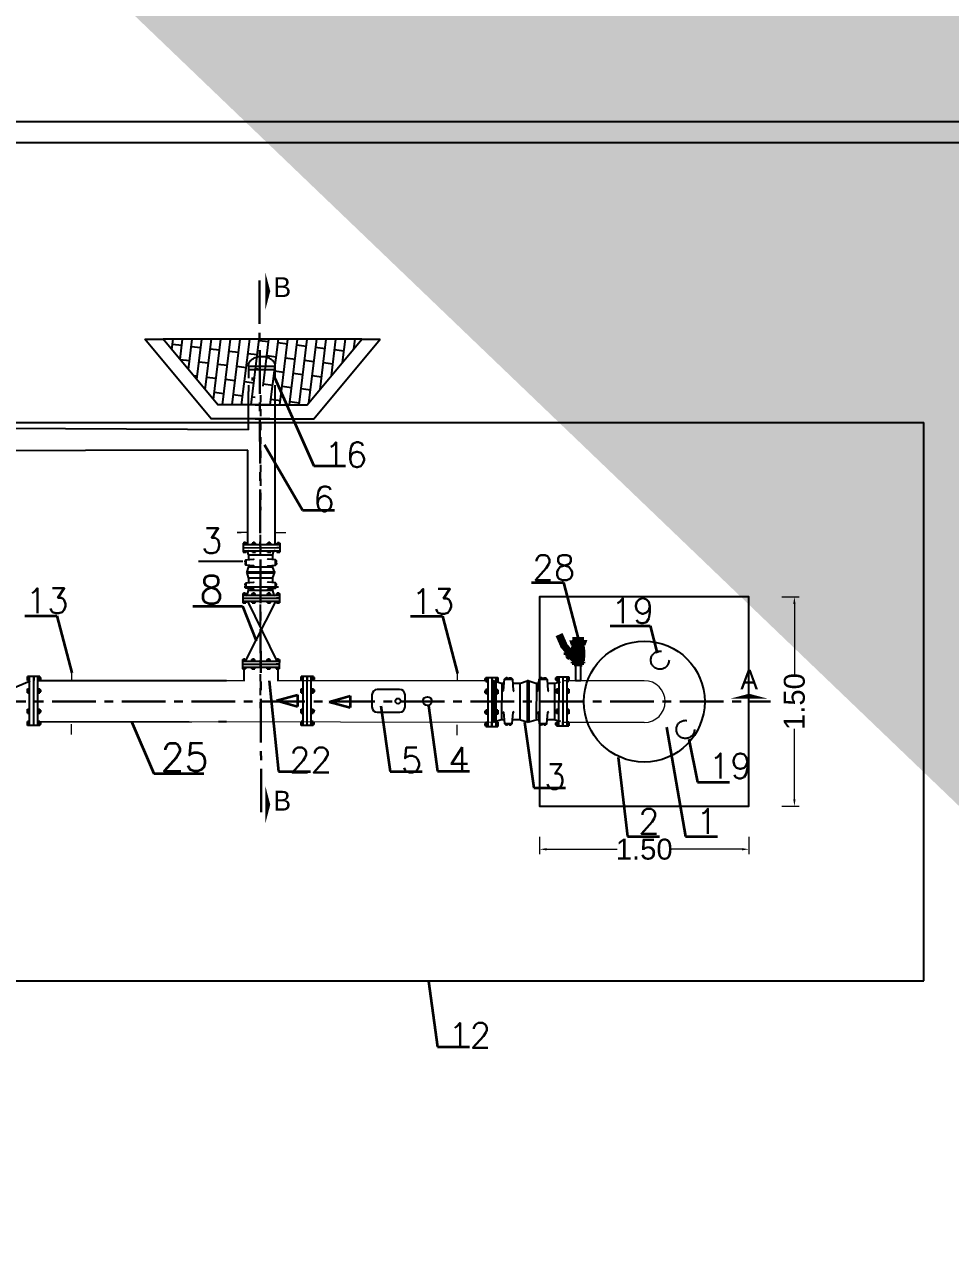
# Model space of a CAD drawing. Header units: inches. Extents: x 191440 to 383551, y 141400 to 284946.
# Drawn here: x 191701.51 to 191714.78, y 141596.54 to 141614.04 of the extents above; entities that cross this region are included whole.
import ezdxf

# ---------------------------------------------------------------- set-up
doc = ezdxf.new("R2010")
doc.units = ezdxf.units.IN
doc.header["$MEASUREMENT"] = 0
doc.header["$PDMODE"] = 3
doc.header["$PDSIZE"] = 0.1
for name, pattern in [('AUSGEZOGEN', [0]), ('CENTER', [2, 1.25, -0.25, 0.25, -0.25]), ('DASHDOT', [1, 0.5, -0.25, 0, -0.25]), ('DGN Style 3', [426.72, 304.8, -121.92]), ('HIDDEN', [9.525, 6.35, -3.175]), ('HIDDEN2', [0.1875, 0.125, -0.0625]), ('PHANTOM2', [31.75, 15.875, -3.175, 3.175, -3.175, 3.175, -3.175])]:
    doc.linetypes.add(name, pattern=pattern)
for name, color, linetype in [('0-25', 7, 'Continuous'), ('ARMATURE', 2, 'Continuous'), ('CONC', 5, 'Continuous'), ('HATCH', 40, 'Continuous'), ('PIPE', 7, 'AUSGEZOGEN'), ('Sanitary', 6, 'Continuous'), ('VP', 7, 'Continuous'), ('WALL', 7, 'Continuous')]:
    doc.layers.add(name, color=color, linetype=linetype)
for name, color, linetype, lineweight in [('P', 250, 'Continuous', 100), ('P-TW', 5, 'Continuous', 35), ('PIPING', 40, 'Continuous', 30), ('WB-SJ3-M-SECTA - P-TW', 7, 'Continuous', 35)]:
    doc.layers.add(name, color=color, linetype=linetype, lineweight=lineweight)
doc.styles.add('Arial', font='arial.ttf')
doc.styles.add('ROMANS', font='romans', dxfattribs={"height": 1})
doc.styles.add('SHAHER', font='simpfxo.ttf', dxfattribs={"height": 3.175})
doc.styles.get("Standard").update_dxf_attribs({"font": 'txt.shx', "height": 0.2})
doc.dimstyles.new('osama', dxfattribs={"dimtxt": 50, "dimasz": 45, "dimexe": 0.18, "dimexo": 0.0625, "dimgap": 0.2, "dimtad": 0, "dimdec": 0, "dimzin": 0, "dimdsep": 46, "dimtxsty": 'ROMANS', "dimcen": 0, "dimse1": 1, "dimse2": 1, "dimclrd": 3, "dimclre": 3, "dimclrt": 5, "dimadec": 0, "dimazin": 0, "dimtfac": 0.6, "dimtdec": 0, "dimtmove": 2, "dimatfit": 3, "dimfxl": 1, "dimtolj": 1, "dimtzin": 0, "dimarcsym": 0})
doc.dimstyles.new('OSAMA pump', dxfattribs={"dimtxt": 0.08, "dimasz": 0.1, "dimexe": 0.0685, "dimexo": 0.0195, "dimgap": 0.0145, "dimtad": 0, "dimlfac": 0.5, "dimzin": 0, "dimdsep": 46, "dimtxsty": 'Arial', "dimcen": 0, "dimclrd": 8, "dimclre": 8, "dimclrt": 11, "dimazin": 0, "dimtfac": 1, "dimtofl": 0, "dimtmove": 0, "dimatfit": 3, "dimfxl": 1, "dimtolj": 1, "dimtzin": 0, "dimlwd": 20, "dimlwe": 20, "dimarcsym": 0})

# ---------------------------------------------------------------- blocks, each defined once
blk = doc.blocks.new('FLANGE')
h = blk.add_hatch(color=256)
h.dxf.hatch_style = 1
h.paths.add_polyline_path([(2834.8568, 2262.3253), (2834.8643, 2262.3253), (2834.8643, 2262.3178), (2834.8568, 2262.3178)])
h.paths.add_polyline_path([(2834.8568, 2262.2728), (2834.8568, 2262.2803), (2834.8643, 2262.2803), (2834.8643, 2262.2728)])
h.paths.add_polyline_path([(2834.8568, 2262.3928), (2834.8568, 2262.4003), (2834.8643, 2262.4003), (2834.8643, 2262.3928)])
h.paths.add_polyline_path([(2834.8568, 2262.4378), (2834.8568, 2262.4453), (2834.8643, 2262.4453), (2834.8643, 2262.4378)])
h = blk.add_hatch(color=256)
h.dxf.hatch_style = 1
h.paths.add_polyline_path([(2834.8943, 2262.2691), (2834.8943, 2262.2728), (2834.9018, 2262.2728), (2834.9018, 2262.2691)])
h.paths.add_polyline_path([(2834.8943, 2262.2803), (2834.8943, 2262.2841), (2834.9018, 2262.2841), (2834.9018, 2262.2803)])
h.paths.add_polyline_path([(2834.8943, 2262.3141), (2834.8943, 2262.3178), (2834.9018, 2262.3178), (2834.9018, 2262.3141)])
h.paths.add_polyline_path([(2834.9018, 2262.3291), (2834.9018, 2262.3253), (2834.8943, 2262.3253), (2834.8943, 2262.3291)])
h.paths.add_polyline_path([(2834.9018, 2262.3928), (2834.9018, 2262.3891), (2834.8943, 2262.3891), (2834.8943, 2262.3928)])
h.paths.add_polyline_path([(2834.8943, 2262.4003), (2834.8943, 2262.4041), (2834.9018, 2262.4041), (2834.9018, 2262.4003)])
h.paths.add_polyline_path([(2834.9018, 2262.4378), (2834.9018, 2262.4341), (2834.8943, 2262.4341), (2834.8943, 2262.4378)])
h.paths.add_polyline_path([(2834.9018, 2262.4491), (2834.9018, 2262.4453), (2834.8943, 2262.4453), (2834.8943, 2262.4491)])
for p, q in [((2834.8531, 2262.4453), (2834.8531, 2262.4378)), ((2834.8531, 2262.4453), (2834.8643, 2262.4453)), ((2834.8531, 2262.4378), (2834.8643, 2262.4378)), ((2834.8568, 2262.4491), (2834.8568, 2262.4341)), ((2834.8568, 2262.4491), (2834.8643, 2262.4491)), ((2834.8568, 2262.4341), (2834.8643, 2262.4341)), ((2834.8643, 2262.4491), (2834.8643, 2262.2691)), ((2834.8643, 2262.4491), (2834.8793, 2262.4491)), ((2834.8793, 2262.4491), (2834.8793, 2262.2691)), ((2834.8793, 2262.4491), (2834.8793, 2262.2691)), ((2834.8793, 2262.4491), (2834.8943, 2262.4491)), ((2834.8943, 2262.4491), (2834.8943, 2262.2691)), ((2834.8943, 2262.4491), (2834.9018, 2262.4491)), ((2834.8943, 2262.4453), (2834.9018, 2262.4453)), ((2834.8943, 2262.4378), (2834.9018, 2262.4378)), ((2834.8943, 2262.4341), (2834.9018, 2262.4341)), ((2834.9018, 2262.4491), (2834.9018, 2262.4341)), ((2834.8531, 2262.4003), (2834.8531, 2262.3928)), ((2834.8643, 2262.4003), (2834.8531, 2262.4003)), ((2834.8643, 2262.3928), (2834.8531, 2262.3928)), ((2834.8568, 2262.4041), (2834.8568, 2262.3891)), ((2834.8643, 2262.4041), (2834.8568, 2262.4041)), ((2834.8643, 2262.3891), (2834.8568, 2262.3891)), ((2834.9018, 2262.4041), (2834.8943, 2262.4041)), ((2834.9018, 2262.4003), (2834.8943, 2262.4003)), ((2834.9018, 2262.3928), (2834.8943, 2262.3928)), ((2834.9018, 2262.3891), (2834.8943, 2262.3891)), ((2834.9018, 2262.4041), (2834.9018, 2262.3891)), ((2834.8531, 2262.3253), (2834.8531, 2262.3178)), ((2834.8643, 2262.3253), (2834.8531, 2262.3253)), ((2834.8643, 2262.3178), (2834.8531, 2262.3178)), ((2834.8568, 2262.3291), (2834.8568, 2262.3141)), ((2834.8643, 2262.3291), (2834.8568, 2262.3291)), ((2834.8643, 2262.3141), (2834.8568, 2262.3141)), ((2834.9018, 2262.3291), (2834.8943, 2262.3291)), ((2834.9018, 2262.3253), (2834.8943, 2262.3253)), ((2834.9018, 2262.3178), (2834.8943, 2262.3178)), ((2834.9018, 2262.3141), (2834.8943, 2262.3141)), ((2834.9018, 2262.3291), (2834.9018, 2262.3141)), ((2834.8531, 2262.2803), (2834.8531, 2262.2728)), ((2834.8531, 2262.2803), (2834.8643, 2262.2803)), ((2834.8531, 2262.2728), (2834.8643, 2262.2728)), ((2834.8568, 2262.2841), (2834.8568, 2262.2691)), ((2834.8568, 2262.2841), (2834.8643, 2262.2841)), ((2834.8568, 2262.2691), (2834.8643, 2262.2691)), ((2834.8643, 2262.2691), (2834.8793, 2262.2691)), ((2834.8793, 2262.2691), (2834.8793, 2262.2841)), ((2834.8793, 2262.2691), (2834.8943, 2262.2691)), ((2834.8943, 2262.2841), (2834.9018, 2262.2841)), ((2834.8943, 2262.2803), (2834.9018, 2262.2803)), ((2834.8943, 2262.2728), (2834.9018, 2262.2728)), ((2834.8943, 2262.2691), (2834.9018, 2262.2691)), ((2834.9018, 2262.2841), (2834.9018, 2262.2691))]:
    blk.add_line(p, q)
blk = doc.blocks.new('*D24')
at = {"layer": 'Defpoints', "color": 0, "transparency": 16777216}
for p in [(191708.892, 141602.43), (191711.892, 141602.43), (191711.892, 141602.219)]:
    blk.add_point(p, dxfattribs=at)
at = {"layer": 'PIPE', "color": 8, "lineweight": 20, "transparency": 16777216}
for p, q in [((191708.892, 141602.399), (191708.892, 141602.151)), ((191711.892, 141602.399), (191711.892, 141602.151)), ((191708.992, 141602.219), (191710.003, 141602.219)), ((191711.792, 141602.219), (191710.782, 141602.219))]:
    blk.add_line(p, q, dxfattribs=at)
at = {"layer": 'PIPE', "color": 8, "transparency": 16777216}
for points in [[(191708.992, 141602.236), (191708.992, 141602.203), (191708.892, 141602.219)], [(191711.792, 141602.236), (191711.792, 141602.203), (191711.892, 141602.219)]]:
    blk.add_solid(points, dxfattribs=at)
at = {"layer": 'PIPE', "color": 11, "transparency": 16777216, "insert": (191710.392, 141602.219), "char_height": 0.3, "attachment_point": 5, "style": 'Arial'}
blk.add_mtext('\\A1;1.50', dxfattribs=at)
blk = doc.blocks.new('*D25')
at = {"layer": 'Defpoints', "color": 0, "transparency": 16777216}
for p in [(191712.213, 141605.836), (191712.545, 141605.836), (191712.213, 141602.836)]:
    blk.add_point(p, dxfattribs=at)
at = {"layer": 'PIPE', "color": 8, "lineweight": 20, "transparency": 16777216}
for p, q in [((191712.365, 141605.836), (191712.613, 141605.836)), ((191712.545, 141605.736), (191712.545, 141604.725)), ((191712.545, 141602.936), (191712.545, 141603.946)), ((191712.365, 141602.836), (191712.613, 141602.836))]:
    blk.add_line(p, q, dxfattribs=at)
at = {"layer": 'PIPE', "color": 8, "transparency": 16777216}
for points in [[(191712.528, 141605.736), (191712.561, 141605.736), (191712.545, 141605.836)], [(191712.528, 141602.936), (191712.561, 141602.936), (191712.545, 141602.836)]]:
    blk.add_solid(points, dxfattribs=at)
at = {"layer": 'PIPE', "color": 11, "transparency": 16777216, "insert": (191712.545, 141604.336), "char_height": 0.3, "attachment_point": 5, "rotation": 90, "style": 'Arial'}
blk.add_mtext('\\A1;1.50', dxfattribs=at)

msp = doc.modelspace()

# ---------------------------------------------------------------- hatches: boundary and pattern name
at = {"layer": 'HATCH'}
h = msp.add_hatch(dxfattribs=at)
h.set_pattern_fill('AR-BRSTD', color=4, scale=0.002011, angle=443)
h.set_pattern_definition([(83, (192476.68023, 140999.84785), (-0.135228819, 0.016604011), []), (173, (192476.68023, 140999.84785), (-0.160131722, -0.186213865), [0.136244363, -0.136244363])])
edge = h.paths.add_edge_path()
edge.add_line((191705.56149, 141608.58896), (191705.01706, 141608.58896))
edge.add_line((191705.01706, 141608.58896), (191705.01706, 141608.75593))
edge.add_line((191705.01706, 141608.75593), (191705.01706, 141608.78275))
edge.add_ellipse((191704.9165, 141608.78275), major_axis=(0.10056, 0), ratio=0.73333333, start_angle=0, end_angle=180)
edge.add_line((191704.81594, 141608.78275), (191704.81594, 141608.75593))
edge.add_line((191704.81594, 141608.75593), (191704.81594, 141608.58896))
edge.add_line((191704.81594, 141608.58896), (191704.28062, 141608.58896))
edge.add_line((191704.28062, 141608.58896), (191703.49571, 141609.53179))
edge.add_line((191703.49571, 141609.53179), (191706.3464, 141609.53179))
edge.add_line((191706.3464, 141609.53179), (191705.56149, 141608.58896))

# ---------------------------------------------------------------- linework, layer by layer
at = {"linetype": 'DASHDOT', "ltscale": 0.1}
msp.add_line((191704.8905, 141608.72816, -396.768), (191704.88794, 141604.24, -396.768), dxfattribs=at)
at = {"linetype": 'HIDDEN', "ltscale": 0.1}
msp.add_line((191704.00529, 141606.34636, -2644.06195), (191704.67645, 141606.34636, -2644.06195), dxfattribs=at)
at = {"color": 132}
for p, q in [((191704.65589, 141605.98149, -1587.072), (191705.14901, 141605.98104, -1587.072)), ((191704.65589, 141605.98149, -1587.072), (191705.14901, 141605.98104, -1587.072)), ((191708.26677, 141604.65997), (191708.26617, 141604.00248)), ((191708.26677, 141604.65997), (191708.26617, 141604.00248)), ((191709.2832, 141604.66713), (191709.2826, 141604.00964)), ((191709.2832, 141604.66713), (191709.2826, 141604.00964))]:
    msp.add_line(p, q, dxfattribs=at)
for p, q in [((191705.11274, 141605.77789, -1587.072), (191704.6721, 141604.91726, -1587.072)), ((191704.70659, 141605.77679, -1587.072), (191705.12517, 141604.91643, -1587.072)), ((191700.17246, 141604.04641, -3174.144), (191701.59196, 141604.63163, -3174.144))]:
    msp.add_line(p, q)
msp.add_lwpolyline([(191727.69337, 141612.64468), (191670.19337, 141612.64468), (191670.19337, 141573.14468), (191727.69337, 141573.14468), (191727.69337, 141612.64468)])
msp.add_lwpolyline([(191727.39337, 141612.34468), (191670.49337, 141612.34468), (191670.49337, 141573.44468), (191727.39337, 141573.44468)], close=True)
at = {"color": 5}
for points in [[(191704.71816, 141608.22897), (191704.71867, 141608.77891)], [(191704.71954, 141608.22897), (191697.71964, 141608.26785)], [(191704.70956, 141607.94051), (191697.71965, 141607.92594)]]:
    msp.add_lwpolyline(points, dxfattribs=at)
at = {"color": 5, "elevation": -1587.072}
for points in [[(191705.10281, 141606.58579), (191705.10076, 141608.79259)], [(191704.70832, 141606.58615), (191704.70956, 141607.94051)], [(191704.65963, 141604.6305), (191704.6592, 141604.83813)], [(191705.1459, 141604.62773), (191705.14703, 141604.83185)], [(191704.4028, 141604.63411), (191701.69985, 141604.63324)], [(191704.40281, 141604.04512), (191704.28932, 141604.04542)]]:
    msp.add_lwpolyline(points, dxfattribs=at)
at = {"color": 4, "linetype": 'HIDDEN', "ltscale": 0.1, "const_width": 0.02}
for points in [[(191704.70561, 141606.7612), (191704.55302, 141606.75921)], [(191707.71336, 141604.63566), (191707.71562, 141604.78825)], [(191702.17986, 141603.86336), (191702.18212, 141604.01595)]]:
    msp.add_lwpolyline(points, dxfattribs=at)
for points, elevation in [([(191705.25536, 141606.75887), (191705.10277, 141606.75689)], -1587.072), ([(191702.18562, 141604.64446), (191702.18788, 141604.79704)], 1587.072), ([(191707.7076, 141603.85457), (191707.70986, 141604.00716)], -1587.072)]:
    msp.add_lwpolyline(points, dxfattribs=dict(at, elevation=elevation))
msp.add_lwpolyline([(191706.56614, 141604.18276), (191706.88691, 141604.18305, 0.41421356), (191706.96364, 141604.25992), (191706.96348, 141604.43376, 0.41421356), (191706.88661, 141604.51049), (191706.56584, 141604.51019, 0.41421356), (191706.48911, 141604.43332), (191706.48927, 141604.25949, 0.41421356)], format="xyb", close=True)
at = {"linetype": 'HIDDEN', "ltscale": 0.1}
for centre in [(191710.61772, 141604.9299), (191710.98226, 141603.93748)]:
    msp.add_circle(centre, 0.13001, dxfattribs=at)
for centre, radius in [((191706.86281, 141604.34357), 0.03786), ((191707.28444, 141604.34253, -1587.072), 0.064)]:
    msp.add_circle(centre, radius)
at = {"layer": '0-25', "linetype": 'PHANTOM2'}
for p, q in [((191704.71867, 141609.14517), (191705.09879, 141609.14517)), ((191704.71867, 141609.14517), (191704.71867, 141609.09448)), ((191704.71867, 141609.09448), (191705.09879, 141609.09448)), ((191705.09879, 141609.14517), (191705.09879, 141609.09448)), ((191704.77041, 141608.9802), (191704.77041, 141608.93998))]:
    msp.add_line(p, q, dxfattribs=at)
at = {"layer": '0-25', "linetype": 'PHANTOM2', "extrusion": (0, 0, -1)}
msp.add_ellipse((191704.90873, 141609.14517), major_axis=(0.19006, 0), ratio=0.73333333, start_param=3.14159265, end_param=6.28318531, dxfattribs=at)
at = {"layer": 'ARMATURE', "color": 1}
for p, q in [((191704.72951, 141606.4392, -1587.072), (191705.06208, 141606.4389, -1587.072)), ((191704.72935, 141606.26571, -1587.072), (191705.06192, 141606.2654, -1587.072)), ((191704.72921, 141606.10814, -1587.072), (191705.06178, 141606.10783, -1587.072)), ((191704.72905, 141605.93464, -1587.072), (191705.06162, 141605.93434, -1587.072)), ((191708.34871, 141604.58892), (191708.34826, 141604.08957)), ((191708.60922, 141604.58868), (191708.60876, 141604.08933)), ((191708.84581, 141604.58846), (191708.84535, 141604.08911)), ((191709.10631, 141604.58822), (191709.10585, 141604.08887))]:
    msp.add_line(p, q, dxfattribs=at)
at = {"layer": 'ARMATURE', "color": 1, "elevation": -1587.072}
for points in [[(191704.69924, 141606.50512), (191704.70779, 141606.49507), (191705.09755, 141606.49472), (191705.10519, 141606.51116)], [(191704.69317, 141606.18695), (191704.7007, 141606.19447), (191705.09045, 141606.19411), (191705.09797, 141606.18658)], [(191704.69317, 141606.18695), (191704.70068, 141606.17942), (191705.09044, 141606.17907), (191705.09797, 141606.18658)], [(191704.69286, 141605.85589), (191704.70039, 141605.86341), (191705.09015, 141605.86305), (191705.09766, 141605.85552)]]:
    msp.add_lwpolyline(points, dxfattribs=at)
for points in [[(191704.72268, 141606.3708), (191704.72274, 141606.43331, 0.06554346), (191704.72121, 141606.445), (191704.70774, 141606.49543)], [(191705.06879, 141606.37048), (191705.06885, 141606.433, -0.06554346), (191705.0704, 141606.44468), (191705.08395, 141606.49509)], [(191704.67748, 141606.31693), (191704.67283, 141606.31693, 0.17157288), (191704.67282, 141606.30982), (191704.67748, 141606.30982)], [(191704.67751, 141606.34293), (191704.67285, 141606.34293, -0.17157288), (191704.67286, 141606.35004), (191704.67751, 141606.35004)], [(191704.79783, 141606.27543, 0.38887873), (191704.79097, 141606.28293), (191704.68499, 141606.2923), (191704.68505, 141606.36754), (191704.79106, 141606.37672, 0.38887873), (191704.79793, 141606.38421)], [(191704.7007, 141606.19447), (191704.72104, 141606.25992, 0.06554346), (191704.72259, 141606.2716), (191704.7226, 141606.28897, 0.06554346)], [(191704.99346, 141606.27525, -0.38887873), (191705.00034, 141606.28274), (191705.10634, 141606.29191), (191705.10641, 141606.36716), (191705.00042, 141606.37653, -0.38887873), (191704.99356, 141606.38403)], [(191705.09045, 141606.19411), (191705.07023, 141606.2596, -0.06554346), (191705.0687, 141606.27129), (191705.06872, 141606.28866, -0.06554346)], [(191705.11389, 141606.31653), (191705.11854, 141606.31653, -0.17157288), (191705.11854, 141606.30942), (191705.11388, 141606.30942)], [(191705.11391, 141606.34253), (191705.11857, 141606.34252, 0.17157288), (191705.11858, 141606.34963), (191705.11392, 141606.34964)], [(191704.79753, 141605.94436, 0.38887873), (191704.79067, 141605.95186), (191704.68468, 141605.96124), (191704.68475, 141606.03648), (191704.79075, 141606.04565, 0.38887873), (191704.79763, 141606.05314)], [(191704.72238, 141606.03973), (191704.72243, 141606.10225, 0.06554346), (191704.72091, 141606.11394), (191704.70068, 141606.17942)], [(191704.99316, 141605.94418, -0.38887873), (191705.00003, 141605.95167), (191705.10604, 141605.96085), (191705.10611, 141606.03609), (191705.00012, 141606.04546, -0.38887873), (191704.99326, 141606.05296)], [(191705.06849, 141606.03942), (191705.06855, 141606.10193, -0.06554346), (191705.07009, 141606.11362), (191705.09044, 141606.17907)], [(191704.67718, 141605.98587), (191704.67252, 141605.98587, 0.17157288), (191704.67252, 141605.97876), (191704.67717, 141605.97875)], [(191704.6772, 141606.01186), (191704.67255, 141606.01187, -0.17157288), (191704.67255, 141606.01898), (191704.67721, 141606.01897)], [(191704.70039, 141605.86341), (191704.72074, 141605.92886, 0.06554346), (191704.72228, 141605.94054), (191704.7223, 141605.95791, 0.06554346)], [(191705.09015, 141605.86305), (191705.06993, 141605.92854, -0.06554346), (191705.0684, 141605.94022), (191705.06841, 141605.95759, -0.06554346)], [(191705.11358, 141605.98547), (191705.11824, 141605.98546, -0.17157288), (191705.11823, 141605.97835), (191705.11358, 141605.97835)], [(191705.11361, 141606.01146), (191705.11827, 141606.01146, 0.17157288), (191705.11827, 141606.01857), (191705.11361, 141606.01857)]]:
    msp.add_lwpolyline(points, format="xyb", dxfattribs=at)
for points in [[(191704.67749, 141606.32049), (191704.67283, 141606.32049), (191704.67222, 141606.31957), (191704.67221, 141606.30719), (191704.67282, 141606.30627), (191704.67747, 141606.30626)], [(191704.6775, 141606.33937), (191704.67285, 141606.33938), (191704.67224, 141606.3403), (191704.67225, 141606.35267), (191704.67286, 141606.3536), (191704.67752, 141606.35359)], [(191704.68349, 141606.29832), (191704.68354, 141606.36152), (191704.67752, 141606.36153), (191704.67747, 141606.29833)], [(191705.10785, 141606.29793), (191705.10791, 141606.36114), (191705.11393, 141606.36113), (191705.11387, 141606.29793)], [(191705.11389, 141606.32009), (191705.11855, 141606.32008), (191705.11916, 141606.31916), (191705.11915, 141606.30678), (191705.11853, 141606.30586), (191705.11388, 141606.30586)], [(191705.11391, 141606.33897), (191705.11857, 141606.33897), (191705.11918, 141606.33989), (191705.11919, 141606.35226), (191705.11858, 141606.35319), (191705.11392, 141606.35319)], [(191704.67718, 141605.98942), (191704.67253, 141605.98942), (191704.67192, 141605.9885), (191704.6719, 141605.97613), (191704.67251, 141605.9752), (191704.67717, 141605.9752)], [(191704.6772, 141606.00831), (191704.67254, 141606.00831), (191704.67194, 141606.00924), (191704.67195, 141606.02161), (191704.67256, 141606.02253), (191704.67721, 141606.02253)], [(191704.68318, 141605.96726), (191704.68324, 141606.03046), (191704.67722, 141606.03046), (191704.67716, 141605.96726)], [(191705.10755, 141605.96687), (191705.10761, 141606.03007), (191705.11363, 141606.03006), (191705.11357, 141605.96686)], [(191705.11359, 141605.98902), (191705.11824, 141605.98902), (191705.11885, 141605.98809), (191705.11884, 141605.97572), (191705.11823, 141605.9748), (191705.11357, 141605.9748)], [(191705.11361, 141606.00791), (191705.11826, 141606.0079), (191705.11887, 141606.00883), (191705.11888, 141606.0212), (191705.11827, 141606.02212), (191705.11362, 141606.02213)]]:
    msp.add_lwpolyline(points, close=True, dxfattribs=at)
at = {"layer": 'ARMATURE', "color": 1}
for points in [[(191708.36331, 141604.4861, 0.38887873), (191708.37458, 141604.4964), (191708.38865, 141604.65554), (191708.50162, 141604.65543), (191708.5154, 141604.49627, 0.38887873), (191708.52664, 141604.48595)], [(191708.42563, 141604.6668), (191708.42563, 141604.67379, 0.17157288), (191708.41496, 141604.6738), (191708.41495, 141604.66681)], [(191708.46466, 141604.66677), (191708.46467, 141604.67376, -0.17157288), (191708.47534, 141604.67375), (191708.47534, 141604.66676)], [(191708.86041, 141604.48564, 0.38887873), (191708.87167, 141604.49594), (191708.88574, 141604.65508), (191708.99872, 141604.65498), (191709.01249, 141604.49582, 0.38887873), (191709.02374, 141604.48549)], [(191708.92272, 141604.66635), (191708.92273, 141604.67334, 0.17157288), (191708.91205, 141604.67335), (191708.91205, 141604.66636)], [(191708.96175, 141604.66631), (191708.96176, 141604.6733, -0.17157288), (191708.97244, 141604.67329), (191708.97243, 141604.6663)], [(191708.24175, 141604.63195), (191708.34003, 141604.6014, 0.06554346), (191708.35757, 141604.59908), (191708.38365, 141604.59905, 0.06554346)], [(191708.50651, 141604.59894), (191708.60038, 141604.59886, 0.06554346), (191708.61792, 141604.60115), (191708.71625, 141604.63151)], [(191708.73885, 141604.63149), (191708.83712, 141604.60095, 0.06554346), (191708.85466, 141604.59862), (191708.88075, 141604.5986, 0.06554346)], [(191709.00361, 141604.59849), (191709.09747, 141604.5984, 0.06554346), (191709.11502, 141604.60069), (191709.19074, 141604.62091)], [(191708.36304, 141604.19236, -0.38887873), (191708.37429, 141604.18204), (191708.38807, 141604.02287), (191708.50104, 141604.02277), (191708.51511, 141604.18191, -0.38887873), (191708.52638, 141604.19221)], [(191708.86014, 141604.1919, -0.38887873), (191708.87138, 141604.18158), (191708.88516, 141604.02242), (191708.99814, 141604.02231), (191709.01221, 141604.18145, -0.38887873), (191709.02347, 141604.19175)], [(191708.24122, 141604.04673), (191708.33955, 141604.0771, -0.06554346), (191708.35709, 141604.07939), (191708.38318, 141604.07937, -0.06554346)], [(191708.42503, 141604.01154), (191708.42502, 141604.00455, -0.17157288), (191708.41434, 141604.00456), (191708.41435, 141604.01155)], [(191708.46406, 141604.01151), (191708.46405, 141604.00451, 0.17157288), (191708.47473, 141604.0045), (191708.47474, 141604.0115)], [(191708.50604, 141604.07925), (191708.5999, 141604.07917, -0.06554346), (191708.61744, 141604.07684), (191708.71572, 141604.0463)], [(191708.73831, 141604.04628), (191708.83664, 141604.07664, -0.06554346), (191708.85419, 141604.07893), (191708.88027, 141604.07891, -0.06554346)], [(191708.92212, 141604.01109), (191708.92211, 141604.00409, -0.17157288), (191708.91144, 141604.0041), (191708.91144, 141604.0111)], [(191708.96115, 141604.01105), (191708.96115, 141604.00406, 0.17157288), (191708.97182, 141604.00405), (191708.97183, 141604.01104)], [(191709.00313, 141604.0788), (191709.097, 141604.07871, -0.06554346), (191709.11454, 141604.07639), (191709.19023, 141604.05603)]]:
    msp.add_lwpolyline(points, format="xyb", dxfattribs=at)
for points in [[(191708.39769, 141604.65779), (191708.49259, 141604.6577), (191708.49259, 141604.66674), (191708.39769, 141604.66683)], [(191708.43097, 141604.6668), (191708.43097, 141604.67379), (191708.42958, 141604.67471), (191708.41101, 141604.67472), (191708.40962, 141604.67381), (191708.40961, 141604.66682)], [(191708.45932, 141604.66677), (191708.45933, 141604.67376), (191708.46072, 141604.67468), (191708.47929, 141604.67466), (191708.48068, 141604.67374), (191708.48067, 141604.66675)], [(191708.89478, 141604.65733), (191708.98968, 141604.65725), (191708.98969, 141604.66629), (191708.89479, 141604.66637)], [(191708.92806, 141604.66634), (191708.92807, 141604.67333), (191708.92668, 141604.67425), (191708.9081, 141604.67427), (191708.90671, 141604.67335), (191708.90671, 141604.66636)], [(191708.95642, 141604.66632), (191708.95642, 141604.67331), (191708.95781, 141604.67422), (191708.97639, 141604.67421), (191708.97778, 141604.67329), (191708.97777, 141604.6663)], [(191708.3971, 141604.0206), (191708.492, 141604.02052), (191708.49199, 141604.01148), (191708.39709, 141604.01157)], [(191708.43036, 141604.01154), (191708.43036, 141604.00454), (191708.42897, 141604.00363), (191708.41039, 141604.00365), (191708.40901, 141604.00456), (191708.40901, 141604.01156)], [(191708.45872, 141604.01151), (191708.45872, 141604.00452), (191708.4601, 141604.0036), (191708.47868, 141604.00358), (191708.48007, 141604.0045), (191708.48007, 141604.01149)], [(191708.8942, 141604.02015), (191708.9891, 141604.02006), (191708.98909, 141604.01102), (191708.89419, 141604.01111)], [(191708.92746, 141604.01108), (191708.92745, 141604.00409), (191708.92606, 141604.00317), (191708.90749, 141604.00319), (191708.9061, 141604.00411), (191708.90611, 141604.0111)], [(191708.95582, 141604.01105), (191708.95581, 141604.00406), (191708.9572, 141604.00315), (191708.97577, 141604.00313), (191708.97716, 141604.00404), (191708.97717, 141604.01104)]]:
    msp.add_lwpolyline(points, close=True, dxfattribs=at)
for points in [[(191708.23047, 141604.64326), (191708.21916, 141604.63197), (191708.21862, 141604.04675), (191708.22991, 141604.03545)], [(191708.23047, 141604.64326), (191708.24175, 141604.63195), (191708.24122, 141604.04673), (191708.22991, 141604.03545)], [(191708.72756, 141604.6428), (191708.71625, 141604.63151), (191708.71572, 141604.0463), (191708.72701, 141604.03499)], [(191708.72756, 141604.6428), (191708.73885, 141604.63149), (191708.73831, 141604.04628), (191708.72701, 141604.03499)]]:
    msp.add_lwpolyline(points, dxfattribs=at)
for centre, radius, start, end in [((191704.6751, 141606.30804, -1587.072), 0.00289, 142.06306, 217.831943), ((191704.67511, 141606.31871, -1587.072), 0.00289, 142.06306, 217.831943), ((191704.67513, 141606.34115, -1587.072), 0.00289, 142.06306, 217.831943), ((191704.67514, 141606.35182, -1587.072), 0.00289, 142.06306, 217.831943), ((191704.685, 141606.30584, -1587.072), 0.0015, 89.947501, 179.947501), ((191704.68504, 141606.354, -1587.072), 0.0015, 179.947501, 269.947501), ((191705.10635, 141606.30546, -1587.072), 0.0015, 359.947501, 89.947501), ((191705.1064, 141606.35361, -1587.072), 0.0015, 269.947501, 359.947501), ((191705.11625, 141606.30764, -1587.072), 0.00289, 322.06306, 37.831943), ((191705.11626, 141606.31831, -1587.072), 0.00289, 322.06306, 37.831943), ((191705.11628, 141606.34075, -1587.072), 0.00289, 322.06306, 37.831943), ((191705.11629, 141606.35141, -1587.072), 0.00289, 322.06306, 37.831943), ((191704.6748, 141605.97698, -1587.072), 0.00289, 142.06306, 217.831943), ((191704.67481, 141605.98764, -1587.072), 0.00289, 142.06306, 217.831943), ((191704.67483, 141606.01009, -1587.072), 0.00289, 142.06306, 217.831943), ((191704.67484, 141606.02075, -1587.072), 0.00289, 142.06306, 217.831943), ((191704.68469, 141605.97478, -1587.072), 0.0015, 89.947501, 179.947501), ((191704.68474, 141606.02293, -1587.072), 0.0015, 179.947501, 269.947501), ((191705.10605, 141605.97439, -1587.072), 0.0015, 359.947501, 89.947501), ((191705.10609, 141606.02255, -1587.072), 0.0015, 269.947501, 359.947501), ((191705.11595, 141605.97658, -1587.072), 0.00289, 322.06306, 37.831943), ((191705.11596, 141605.98724, -1587.072), 0.00289, 322.06306, 37.831943), ((191705.11598, 141606.00968, -1587.072), 0.00289, 322.06306, 37.831943), ((191705.11599, 141606.02035, -1587.072), 0.00289, 322.06306, 37.831943), ((191708.40898, 141604.65552), 0.00226, 359.947501, 89.947501), ((191708.41229, 141604.67038), 0.00435, 52.06306, 127.831943), ((191708.4283, 141604.67036), 0.00435, 52.06306, 127.831943), ((191708.46199, 141604.67033), 0.00435, 52.06306, 127.831943), ((191708.47801, 141604.67032), 0.00435, 52.06306, 127.831943), ((191708.48129, 141604.65545), 0.00226, 89.947501, 179.947501), ((191708.90608, 141604.65506), 0.00226, 359.947501, 89.947501), ((191708.90938, 141604.66992), 0.00435, 52.06306, 127.831943), ((191708.92539, 141604.66991), 0.00435, 52.06306, 127.831943), ((191708.95909, 141604.66988), 0.00435, 52.06306, 127.831943), ((191708.9751, 141604.66986), 0.00435, 52.06306, 127.831943), ((191708.97838, 141604.655), 0.00226, 89.947501, 179.947501), ((191708.4084, 141604.02285), 0.00226, 269.947501, 359.947501), ((191708.41168, 141604.00799), 0.00435, 232.06306, 307.831943), ((191708.42769, 141604.00798), 0.00435, 232.06306, 307.831943), ((191708.46139, 141604.00795), 0.00435, 232.06306, 307.831943), ((191708.4774, 141604.00793), 0.00435, 232.06306, 307.831943), ((191708.48071, 141604.02279), 0.00226, 179.947501, 269.947501), ((191708.9055, 141604.0224), 0.00226, 269.947501, 359.947501), ((191708.90877, 141604.00754), 0.00435, 232.06306, 307.831943), ((191708.92479, 141604.00752), 0.00435, 232.06306, 307.831943), ((191708.95848, 141604.00749), 0.00435, 232.06306, 307.831943), ((191708.9745, 141604.00748), 0.00435, 232.06306, 307.831943), ((191708.9778, 141604.02233), 0.00226, 179.947501, 269.947501)]:
    msp.add_arc(centre, radius, start, end, dxfattribs=at)
at = {"layer": 'CONC', "color": 4}
msp.add_circle((191710.39219, 141604.33566), 0.86645, dxfattribs=at)
at = {"layer": 'P', "color": 6, "linetype": 'Continuous'}
for p, q in [((191709.2468, 141605.11624), (191709.16868, 141605.29225)), ((191709.26104, 141605.12256), (191709.18291, 141605.29857)), ((191709.3644, 141605.2149), (191709.52654, 141605.2149)), ((191709.3676, 141605.20861), (191709.3676, 141605.19636)), ((191709.3715, 141605.19246), (191709.37409, 141605.19246)), ((191709.37409, 141605.19246), (191709.37409, 141605.18375)), ((191709.37409, 141605.19246), (191709.51944, 141605.19246)), ((191709.38188, 141605.17597), (191709.40524, 141605.17597)), ((191709.40524, 141605.16019), (191709.40524, 141605.17597)), ((191709.40654, 141605.17597), (191709.4857, 141605.17597)), ((191709.4857, 141605.16019), (191709.4857, 141605.17597)), ((191709.50906, 141605.17597), (191709.4857, 141605.17597)), ((191709.51944, 141605.19246), (191709.51685, 141605.19246)), ((191709.51685, 141605.19246), (191709.51685, 141605.18375)), ((191709.52334, 141605.20861), (191709.52334, 141605.19636)), ((191709.26104, 141605.12256), (191709.2468, 141605.11624)), ((191709.30377, 141605.05975), (191709.25235, 141605.11536)), ((191709.30949, 141605.06504), (191709.25768, 141605.12107)), ((191709.28974, 141605.0397), (191709.30791, 141605.0397)), ((191709.28974, 141605.00596), (191709.28974, 141605.0397)), ((191709.30791, 141605.02283), (191709.28974, 141605.02283)), ((191709.28974, 141605.00596), (191709.30791, 141605.00596)), ((191709.30791, 141605.0397), (191709.30791, 141605.04918)), ((191709.30791, 141605.0397), (191709.30791, 141605.00596)), ((191709.30791, 141604.99607), (191709.30791, 141605.00596)), ((191709.31569, 141605.04918), (191709.34165, 141605.04918)), ((191709.31569, 141604.99607), (191709.31569, 141605.04918)), ((191709.31569, 141604.99555), (191709.34165, 141604.99555)), ((191709.34165, 141605.05527), (191709.34165, 141605.04918)), ((191709.34165, 141605.05527), (191709.38448, 141605.05527)), ((191709.34165, 141604.99039), (191709.34165, 141605.04918)), ((191709.40524, 141605.16019), (191709.38707, 141605.16019)), ((191709.38707, 141605.13943), (191709.38707, 141605.16019)), ((191709.40524, 141605.13943), (191709.38707, 141605.13943)), ((191709.38707, 141605.05787), (191709.38707, 141605.07734)), ((191709.38707, 141605.07734), (191709.39356, 141605.07734)), ((191709.40524, 141605.12406), (191709.39356, 141605.12406)), ((191709.39356, 141605.07734), (191709.39356, 141605.12406)), ((191709.39356, 141605.07734), (191709.49738, 141605.07734)), ((191709.39356, 141605.06176), (191709.49945, 141605.06176)), ((191709.4857, 141605.16019), (191709.40524, 141605.16019)), ((191709.40524, 141605.12406), (191709.40524, 141605.13943)), ((191709.4857, 141605.13943), (191709.40524, 141605.13943)), ((191709.40524, 141605.12406), (191709.4857, 141605.12406)), ((191709.41432, 141605.13943), (191709.41432, 141605.16019)), ((191709.44547, 141605.12406), (191709.44547, 141605.07734)), ((191709.47662, 141605.13943), (191709.47662, 141605.16019)), ((191709.4857, 141605.16019), (191709.50387, 141605.16019)), ((191709.4857, 141605.12406), (191709.4857, 141605.13943)), ((191709.4857, 141605.13943), (191709.50387, 141605.13943)), ((191709.49738, 141605.12406), (191709.4857, 141605.12406)), ((191709.49738, 141605.07734), (191709.49738, 141605.12406)), ((191709.50387, 141605.07734), (191709.49738, 141605.07734)), ((191709.50387, 141605.13943), (191709.50387, 141605.16019)), ((191709.50387, 141604.96832), (191709.50387, 141605.07734)), ((191709.32478, 141604.98698), (191709.35595, 141604.98698)), ((191709.32478, 141604.97919), (191709.35595, 141604.97919)), ((191709.34165, 141604.99039), (191709.35595, 141604.99039)), ((191709.38448, 141604.99039), (191709.35595, 141604.99039)), ((191709.35595, 141604.97919), (191709.35595, 141604.98698)), ((191709.38707, 141604.96832), (191709.38707, 141604.98779)), ((191709.39356, 141604.96832), (191709.38707, 141604.96832)), ((191709.40524, 141604.90603), (191709.38707, 141604.90603)), ((191709.38707, 141604.88527), (191709.38707, 141604.90603)), ((191709.40524, 141604.88527), (191709.38707, 141604.88527)), ((191709.4984, 141604.9839), (191709.39356, 141604.9839)), ((191709.39356, 141604.9216), (191709.39356, 141604.96832)), ((191709.49738, 141604.96832), (191709.39356, 141604.96832)), ((191709.40524, 141604.9216), (191709.39356, 141604.9216)), ((191709.40524, 141604.9216), (191709.4857, 141604.9216)), ((191709.40524, 141604.90603), (191709.40524, 141604.9216)), ((191709.4857, 141604.90603), (191709.40524, 141604.90603)), ((191709.40524, 141604.86191), (191709.40524, 141604.88527)), ((191709.4857, 141604.88527), (191709.40524, 141604.88527)), ((191709.41432, 141604.88527), (191709.41432, 141604.90603)), ((191709.44547, 141604.96832), (191709.44547, 141604.9216)), ((191709.47662, 141604.88527), (191709.47662, 141604.90603)), ((191709.4857, 141604.9216), (191709.49738, 141604.9216)), ((191709.4857, 141604.90603), (191709.4857, 141604.9216)), ((191709.4857, 141604.90603), (191709.50387, 141604.90603)), ((191709.4857, 141604.86191), (191709.4857, 141604.88527)), ((191709.4857, 141604.88527), (191709.50387, 141604.88527)), ((191709.49738, 141604.9216), (191709.49738, 141604.96832)), ((191709.49738, 141604.96832), (191709.50387, 141604.96832)), ((191709.50387, 141604.88527), (191709.50387, 141604.90603))]:
    msp.add_line(p, q, dxfattribs=at)
for centre, radius, start, end in [((191709.35982, 141605.20861), 0.00779, 0, 65.799067), ((191709.3715, 141605.19636), 0.00389, 180, 270), ((191709.38188, 141605.18375), 0.00779, 180, 270), ((191709.50906, 141605.18375), 0.00779, 270, 0), ((191709.51944, 141605.19636), 0.00389, 270, 0), ((191709.53112, 141605.20861), 0.00779, 114.200933, 180), ((191709.26499, 141605.1269), 0.01711, 211.881433, 223.097497), ((191709.29233, 141605.04918), 0.01557, 0, 42.755427), ((191709.32478, 141604.99607), 0.01687, 180, 270), ((191709.29233, 141605.04918), 0.02336, 0, 42.755427), ((191709.32478, 141604.99607), 0.00908, 180, 270), ((191709.38448, 141605.05787), 0.0026, 270, 0), ((191709.38448, 141604.98779), 0.0026, 0, 90)]:
    msp.add_arc(centre, radius, start, end, dxfattribs=at)
at = {"layer": 'P-TW', "color": 5, "linetype": 'Continuous', "lineweight": 20}
for p, q in [((191704.65962, 141604.63319, -1435.03588), (191704.28986, 141604.63298, -1587.072)), ((191708.1497, 141604.63518), (191705.14593, 141604.63347, -1235.07651)), ((191710.39219, 141604.63566), (191709.22465, 141604.63566)), ((191703.90266, 141604.03566), (191701.69931, 141604.04115, -892.43447)), ((191708.20767, 141604.03566), (191701.69932, 141604.05187, -2636.11708)), ((191710.39219, 141604.03566), (191709.2241, 141604.03566))]:
    msp.add_line(p, q, dxfattribs=at)
msp.add_arc((191710.39219, 141604.33566), 0.3, 270, 90, dxfattribs=at)
at = {"layer": 'PIPE'}
for points in [[(191705.02617, 141608.38783), (191704.18636, 141608.38783), (191703.23402, 141609.53179)], [(191703.23402, 141609.53179), (191703.49571, 141609.53179)], [(191705.02617, 141608.58896), (191704.28062, 141608.58896), (191703.49571, 141609.53179)], [(191706.3464, 141609.53179), (191703.49571, 141609.53179)], [(191704.81594, 141608.58896), (191705.56149, 141608.58896), (191706.3464, 141609.53179)], [(191704.81594, 141608.38783), (191705.65575, 141608.38783), (191706.6081, 141609.53179)], [(191706.3464, 141609.53179), (191706.6081, 141609.53179)]]:
    msp.add_lwpolyline(points, dxfattribs=at)
at = {"layer": 'PIPE', "linetype": 'HIDDEN2'}
for points in [[(191704.71867, 141609.09448), (191704.71867, 141608.77891)], [(191705.09879, 141609.09448), (191705.09879, 141608.77891)]]:
    msp.add_lwpolyline(points, dxfattribs=at)
at = {"layer": 'PIPE'}
msp.add_lwpolyline([(191709.4857, 141604.86191), (191709.40521, 141604.86191), (191709.40521, 141604.63841), (191709.4857, 141604.63841)], close=True, dxfattribs=at)
at = {"layer": 'PIPING', "color": 7, "linetype": 'CENTER', "ltscale": 0.05}
for points in [[(191704.96126, 141610.21861, 0.53633, 0, 0), (191705.03187, 141610.21861, 0, 0, 0)], [(191711.89424, 141604.37803, 0.53633, 0, 0), (191711.89424, 141604.44864, 0, 0, 0)], [(191704.96126, 141602.85815, 0.53633, 0, 0), (191705.03187, 141602.85815, 0, 0, 0)]]:
    msp.add_lwpolyline(points, format="xyseb", dxfattribs=at)
at = {"layer": 'PIPING', "color": 8, "linetype": 'CENTER', "ltscale": 0.5}
for points in [[(191704.90156, 141602.74874), (191704.87687, 141610.45573)], [(191690.90432, 141604.33873), (191712.20361, 141604.33873)]]:
    msp.add_lwpolyline(points, dxfattribs=at)
at = {"layer": 'VP'}
for p, q in [((191678.41117, 141608.33566), (191714.40167, 141608.33566)), ((191714.40167, 141600.33566), (191714.40167, 141608.33566)), ((191678.41117, 141600.33566), (191714.40167, 141600.33566))]:
    msp.add_line(p, q, dxfattribs=at)
at = {"layer": 'WALL', "color": 11}
msp.add_lwpolyline([(191708.89219, 141604.50103), (191708.89219, 141602.83566), (191711.89219, 141602.83566), (191711.89219, 141605.83566), (191708.89219, 141605.83566), (191708.89219, 141604.50103)], dxfattribs=at)
at = {"layer": 'WB-SJ3-M-SECTA - P-TW', "color": 252}
for p, q in [((191705.09879, 141608.97196), (191705.65469, 141607.71279, -1587.072)), ((191704.94769, 141608.01782, -1587.072), (191705.49584, 141607.08015, -1587.072)), ((191705.65469, 141607.71279, -1587.072), (191706.11208, 141607.71279, -1587.072)), ((191705.49584, 141607.08015, -1587.072), (191705.95324, 141607.08015, -1587.072)), ((191708.77571, 141606.04237), (191709.2331, 141606.04237)), ((191709.2331, 141606.04237), (191709.44892, 141605.22137)), ((191703.9198, 141605.70412), (191704.63625, 141605.70281)), ((191704.63625, 141605.70281), (191704.83147, 141605.20555)), ((191701.51391, 141605.56713, 1587.072), (191701.9713, 141605.56713, 1587.072)), ((191701.9713, 141605.56713, 1587.072), (191702.18713, 141604.74612, 1587.072)), ((191707.04165, 141605.55833), (191707.49905, 141605.55833)), ((191707.49905, 141605.55833), (191707.71487, 141604.73733)), ((191709.90495, 141605.42357), (191710.47529, 141605.42357)), ((191710.47529, 141605.42357), (191710.57817, 141605.03221)), ((191705.018, 141604.63322, -1587.072), (191705.14973, 141603.33597, -1587.072)), ((191706.61889, 141604.27667, -1587.072), (191706.75062, 141603.33597, -1587.072)), ((191707.29892, 141604.28019, -1587.072), (191707.43065, 141603.33948, -1587.072)), ((191703.04403, 141604.0513), (191703.36338, 141603.30458)), ((191708.67614, 141604.04082, -1587.072), (191708.80786, 141603.10012, -1587.072)), ((191710.71213, 141603.97015, -1587.072), (191710.98366, 141602.404, -1587.072)), ((191711.03013, 141603.79785), (191711.15713, 141603.18189, -1587.072)), ((191710.02069, 141603.53557, -1587.072), (191710.15242, 141602.404, -1587.072)), ((191703.36338, 141603.30458), (191704.07983, 141603.30326)), ((191705.14973, 141603.33597, -1587.072), (191705.60712, 141603.33597, -1587.072)), ((191706.75062, 141603.33597, -1587.072), (191707.20801, 141603.33597, -1587.072)), ((191707.43065, 141603.33948, -1587.072), (191707.88804, 141603.33948, -1587.072)), ((191708.80786, 141603.10012, -1587.072), (191709.26526, 141603.10012, -1587.072)), ((191711.15713, 141603.18189, -1587.072), (191711.61452, 141603.18189, -1587.072)), ((191710.15242, 141602.404, -1587.072), (191710.60981, 141602.404, -1587.072)), ((191710.98366, 141602.404, -1587.072), (191711.44105, 141602.404, -1587.072)), ((191707.29892, 141600.32995, -1587.072), (191707.43065, 141599.38924, -1587.072)), ((191707.43065, 141599.38924, -1587.072), (191707.88804, 141599.38924, -1587.072))]:
    msp.add_line(p, q, dxfattribs=at)
at = {"layer": 'WB-SJ3-M-SECTA - P-TW', "color": 3, "linetype": 'DGN Style 3', "lineweight": 35}
for p, q in [((191705.12094, 141604.35049), (191705.422, 141604.43462)), ((191705.12094, 141604.35049), (191705.422, 141604.26637)), ((191705.87441, 141604.33434), (191706.17547, 141604.41846)), ((191705.87441, 141604.33434), (191706.17547, 141604.25021))]:
    msp.add_line(p, q, dxfattribs=at)
at = {"layer": 'WB-SJ3-M-SECTA - P-TW', "color": 3, "linetype": 'DGN Style 3', "lineweight": 35, "flags": 128}
for points in [[(191705.422, 141604.43462), (191705.422, 141604.26637)], [(191706.17547, 141604.41846), (191706.17547, 141604.25021)]]:
    msp.add_lwpolyline(points, dxfattribs=at)

# ---------------------------------------------------------------- block references
for p, xscale, yscale, zscale, rotation in [((198332.36758, 149895.58115, -1587.072), -2.926088597143397, 2.926088597143397, 2.926088597143397, 89.94750208500241), ((198332.36327, 149894.8584, -1587.072), -2.926088597143398, 2.926088597143398, 2.926088597143397, 89.94750208500234), ((198332.35937, 149893.91223, -1587.072), -2.926088597143397, 2.926088597143397, 2.926088597143397, 89.94750208500241), ((202769.86799, 150420.69061, -1587.072), 3.901451462857864, 3.901451462857864, 3.901451462857864, 179.9475014826374), ((202773.78827, 150420.69061, -1587.072), 3.901451462857864, 3.901451462857864, 3.901451462857864, 179.9475014826374), ((180639.98102, 132787.98499), 3.901451462857864, 3.901451462857864, 3.901451462857864, 359.9475014826374), ((180640.99745, 132787.99215), 3.901451462857864, 3.901451462857864, 3.901451462857864, 359.9475014826374)]:
    msp.add_blockref('FLANGE', p, dxfattribs=dict(xscale=xscale, yscale=yscale, zscale=zscale, rotation=rotation))

# ---------------------------------------------------------------- texts
at = {"lineweight": 20, "style": 'SHAHER'}
for s, p in [('B', (191705.07705, 141610.13438)), ('A', (191711.77, 141604.5118)), ('B', (191705.07705, 141602.77392))]:
    msp.add_text(s, height=0.2839, dxfattribs=at).set_placement(p)
at = {"layer": 'WB-SJ3-M-SECTA - P-TW'}
for s, p in [('16', (191705.80719, 141607.69549, -1587.072)), ('6', (191705.64835, 141607.06285, -1587.072)), ('28', (191708.78888, 141606.07751, -1587.072)), ('13', (191701.52709, 141605.60226)), ('13', (191707.05483, 141605.59347, -1587.072)), ('19', (191709.91812, 141605.45871, -1587.072)), ('22', (191705.30223, 141603.31866, -1587.072)), ('5', (191706.90312, 141603.31866, -1587.072)), ('4', (191707.58315, 141603.32217, -1587.072)), ('3', (191708.96037, 141603.08281, -1587.072)), ('19', (191711.31725, 141603.23449, -1587.072)), ('2', (191710.30492, 141602.44073, -1587.072)), ('1', (191711.13616, 141602.44073, -1587.072)), ('12', (191707.58315, 141599.37193, -1587.072))]:
    msp.add_text(s, height=0.3584, dxfattribs=at).set_placement(p)
for s, height, p in [('3', 0.3584, (191704.03971, 141606.46205, -1587.072)), ('8', 0.4, (191704.01731, 141605.73806)), ('25', 0.4, (191703.46088, 141603.33852))]:
    msp.add_text(s, height=height, rotation=359.895004, dxfattribs=at).set_placement(p)

# ---------------------------------------------------------------- dimensions: what is measured, and where the dimension line sits
at = {"layer": 'PIPE', "color": 0}
dim = msp.add_linear_dim(base=(191712.54469, 141605.83566), p1=(191712.2129, 141602.83566), p2=(191712.2129, 141605.83566), angle=90, dimstyle='OSAMA pump', override={"dimtxt": 0.3, "dimfxl": 0.18, "dimfxlon": 1, "dimarcsym": 2}, dxfattribs=at)
dim.commit()
dim.dimension.update_dxf_attribs({"geometry": '*D25', "text_midpoint": (191712.54469, 141604.33566)})
dim = msp.add_linear_dim(base=(191711.89219, 141602.21929), p1=(191708.89219, 141602.43039), p2=(191711.89219, 141602.43039), dimstyle='OSAMA pump', override={"dimtxt": 0.3, "dimfxl": 0.18, "dimfxlon": 1, "dimarcsym": 2}, dxfattribs=at)
dim.commit()
dim.dimension.update_dxf_attribs({"geometry": '*D24', "text_midpoint": (191710.39219, 141602.21929)})

# ---------------------------------------------------------------- leaders
at = {"layer": 'Sanitary', "ltscale": 0.5}
msp.add_leader([(191678.33977, 141637.89256, -220.765), (191679.53991, 141637.06911, -220.765), (191680.00201, 141637.01726, -220.765)], dimstyle='osama', override={"dimasz": 100, "dimgap": 0.09}, dxfattribs=at)

doc.saveas('drawing.dxf')
